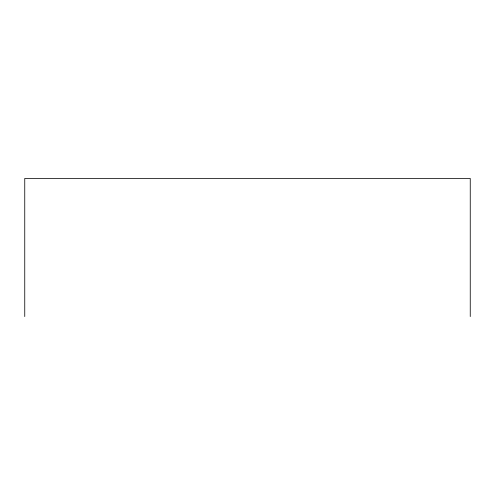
<?xml version="1.0" encoding="UTF-8"?>
<svg xmlns="http://www.w3.org/2000/svg" width="495" height="495" viewBox="0 0 495 495"><rect width="100%" height="100%" fill="white"/><g stroke="black" fill="none" stroke-linecap="round" stroke-linejoin="round"><path stroke-width="0.74" d="M470.25 316.559L470.25 178.441L24.75 178.441L24.75 316.559"/></g></svg>
